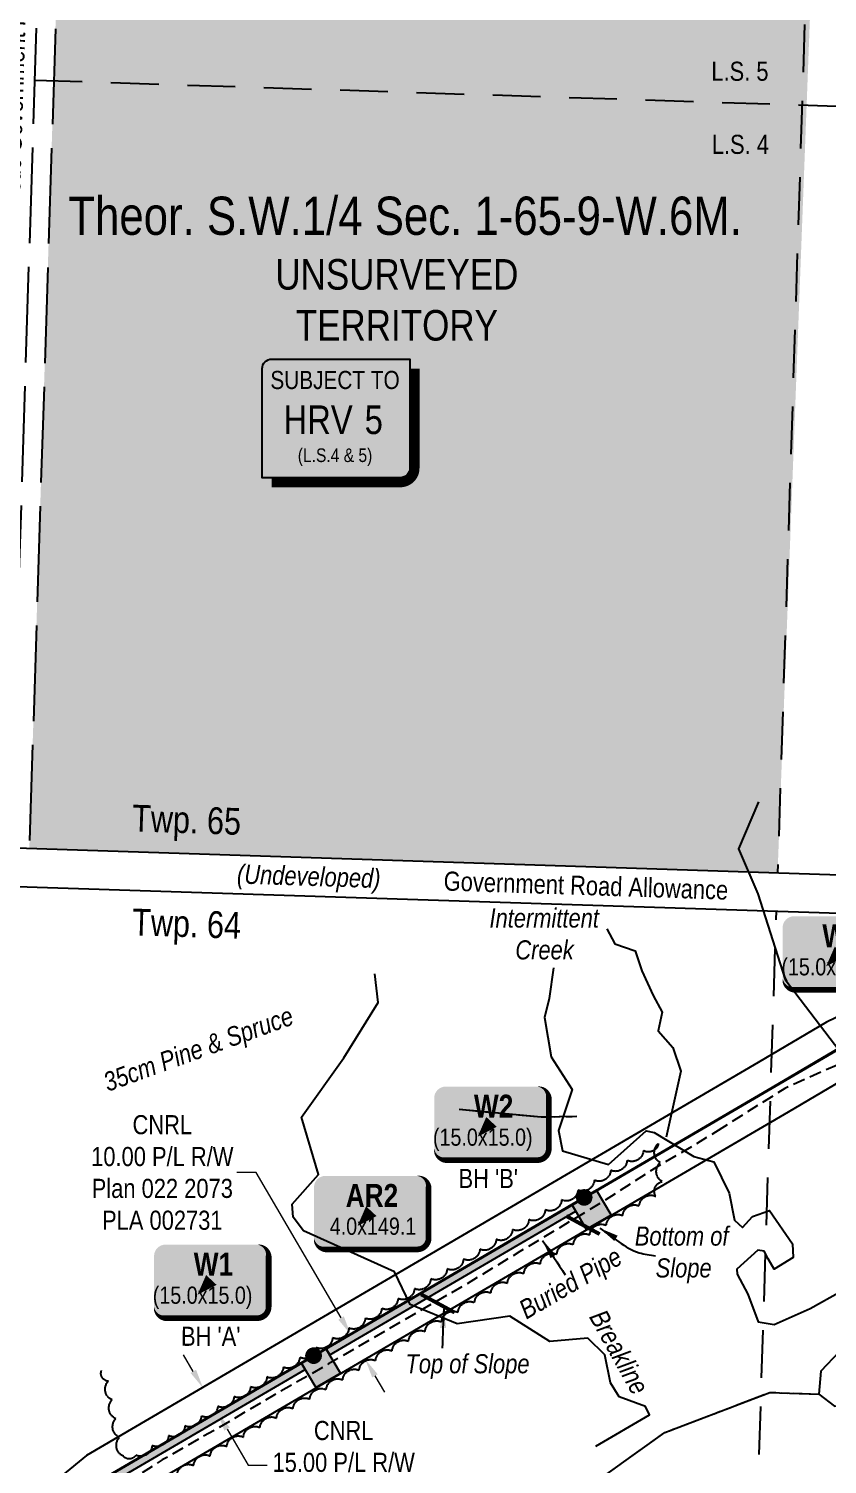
# Model space of a CAD drawing. Extents: x 354711 to 358951, y 6050403 to 6054140.
# Drawn here: x 355671 to 356089, y 6051031 to 6051782 of the extents above; entities that cross this region are included whole.
import ezdxf
from ezdxf.enums import TextEntityAlignment as Align

# ---------------------------------------------------------------- set-up
doc = ezdxf.new("R2010")
doc.units = 0
doc.header["$LTSCALE"] = 5
doc.header["$PDSIZE"] = 0.5
for name, pattern in [('0', [1, 1, 0]), ('foc-LSD', [8, 5, -3]), ('foc-TOPO-ephemeral', [6.25, 3.125, -0.625, 0.625, -0.625, 0.625, -0.625]), ('foc-UNSURVEYED', [12.5, 10, -2.5]), ('UG_PIPE', [1.875, 1.25, -0.625])]:
    doc.linetypes.add(name, pattern=pattern)
doc.layers.get('Defpoints').update_dxf_attribs({"color": 9})
for name, color, linetype, lineweight in [('AS-GENERAL', 48, 'Continuous', 18), ('C-RW-T', 13, 'Continuous', 9), ('T-TEXT', 48, 'Continuous', 18)]:
    doc.layers.add(name, color=color, linetype=linetype, lineweight=lineweight)
doc.layers.add('AS-IR BOUNDARY-H', color=7, linetype='Continuous', lineweight=25, true_color=0x9c9c9c)
for name, color, linetype in [('AS-PIPE-UG', 44, 'UG_PIPE'), ('AS-PIPE-UG-T', 44, 'Continuous'), ('C-RW', 13, 'Continuous'), ('C-SYMBOL', 7, 'Continuous'), ('CG-NOTES', 7, 'Continuous'), ('CTW', 7, 'Continuous'), ('D-TXT', 6, 'Continuous'), ('L-ROAD-T', 7, 'Continuous'), ('L-SEC', 7, 'Continuous'), ('L-SECTION-LSD', 7, 'foc-LSD'), ('L-UNS-T', 3, 'Continuous'), ('L-USEC', 7, 'foc-UNSURVEYED'), ('P-TEMP-BLOCKS', 250, 'Continuous'), ('P-TEMP-BLUE', 146, 'Continuous'), ('T-BUSH', 110, '0'), ('T-BUSH-T', 110, 'Continuous'), ('T-CREEK', 160, 'Continuous'), ('T-DRAW', 143, 'foc-TOPO-ephemeral'), ('T-SLOPE', 48, 'Continuous'), ('T-WATER-T', 170, 'Continuous')]:
    doc.layers.add(name, color=color, linetype=linetype)
doc.layers.add('P-TEMP-BLUE-H', color=7, linetype='Continuous', true_color=0x99e6ff)
doc.styles.add('100L', font='ARIALN.TTF', dxfattribs={"height": 11})
doc.styles.add('175L', font='ARIALN.TTF', dxfattribs={"height": 20})
doc.styles.add('80', font='ARIALN.TTF', dxfattribs={"height": 10})
doc.styles.add('80CG', font='ARIALN.TTF', dxfattribs={"height": 10})
doc.styles.add('80L', font='ARIALN.TTF', dxfattribs={"height": 10})
doc.styles.add('80LS', font='ARIALNI.TTF', dxfattribs={"height": 10})
doc.styles.add('BOLD', font='ARIALNB.TTF')
doc.styles.add('foc-LtypeFont', font='ARIALN.TTF', dxfattribs={"height": 7.349999999999999})
doc.styles.add('HRV', font='ARIALN.TTF', dxfattribs={"height": 3})
doc.linetypes.add('foc-TOPO-flowdirection-NOLINE', pattern='A,0,[">",foc-LtypeFont,S=0.3,R=0,X=0,Y=-0.945],-20,[">",foc-LtypeFont,S=0.3,R=0,X=0,Y=-0.945],0', length=20)
doc.dimstyles.new('Compass 5 000', dxfattribs={"dimscale": 5, "dimtxt": 9, "dimasz": 2, "dimexe": 0.2, "dimexo": 0.0625, "dimgap": 0.5, "dimtad": 0, "dimtih": 1, "dimtoh": 1, "dimzin": 0, "dimdsep": 46, "dimtxsty": '80CG', "dimcen": 0.1, "dimse1": 1, "dimse2": 1, "dimclrd": 256, "dimclrt": 256, "dimaunit": 1, "dimadec": 4, "dimazin": 0, "dimtfac": 0.06, "dimtofl": 0, "dimtmove": 0, "dimatfit": 1, "dimfxl": 0.2, "dimtolj": 1, "dimtzin": 0, "dimlwd": -1, "dimarcsym": 0})

# ---------------------------------------------------------------- blocks, each defined once
blk = doc.blocks.new('HRV')
blk.add_lwpolyline([(-35.14270137192347, 31.59985570973913), (37.21496793680001, 31.59985570973913), (37.21496793680001, -25.53846631238594, -0.414213562373095), (32.21496793680001, -30.53846631238594), (-40.14270137192347, -30.53846631238594), (-40.14270137192347, 26.59985570973913, -0.414213562373095)], format="xyb", close=True)
at = {"const_width": 5, "flags": 128}
blk.add_lwpolyline([(-35.14270137192347, -33.03846631238594), (32.21496793680001, -33.03846631238594, 0.4142135623730951), (39.71496793680001, -25.53846631238594), (39.71496793680001, 26.59985570973913)], format="xyb", dxfattribs=at)
at = {"style": '80L'}
blk.add_text('SUBJECT TO', height=9.5, dxfattribs=at).set_placement((-2.010251797374167, 13.05875001333334), align=Align.BOTTOM_CENTER)
blk.add_attdef('(N.W.1/4 00)', text='', height=7.125, dxfattribs=at).set_placement((-2.010251797374167, -24.44815512015521), align=Align.BOTTOM_CENTER)
at = {"layer": 'CTW', "color": 3, "style": 'HRV'}
blk.add_text('HRV', height=15, dxfattribs=at).set_placement((-10.87696241986032, -0.1770973496404622), align=Align.MIDDLE_CENTER)
blk.add_attdef('0', text='', height=15, dxfattribs=at).set_placement((18.27821898267075, -0.1770973496404622), align=Align.MIDDLE_CENTER)
blk = doc.blocks.new('*D39')
at = {"layer": 'C-RW-T', "transparency": 16777216}
for p, q in [((355789.6776652164, 6051183.493540088), (355779.6776652164, 6051183.493540088)), ((355834.1683981814, 6051107.386012898), (355789.6776652164, 6051183.493540088)), ((355851.8712885538, 6051077.102780401), (355856.9180094032, 6051068.469669219))]:
    blk.add_line(p, q, dxfattribs=at)
for points in [[(355835.6072500451, 6051108.227133039), (355832.7295463183, 6051106.544892756), (355839.2151190303, 6051098.752901717)], [(355853.3101404174, 6051077.943900542), (355850.4324366907, 6051076.261660259), (355846.8245677049, 6051085.735891582)]]:
    blk.add_solid(points, dxfattribs=at)
at = {"layer": 'Defpoints', "color": 0, "transparency": 16777216}
for p in [(356012.3491909243, 6051199.963150483), (356019.9586395989, 6051186.946140348), (355846.8245677049, 6051085.735891582)]:
    blk.add_point(p, dxfattribs=at)
at = {"layer": 'C-RW-T', "transparency": 16777216, "insert": (355740.5917170579, 6051183.493540089), "char_height": 10, "attachment_point": 5, "style": '80CG', "bg_fill": 3, "box_fill_scale": 1.1, "bg_fill_color": 256, "bg_fill_true_color": 13158600, "bg_fill_transparency": 0}
blk.add_mtext('\\A1;CNRL\\P10.00 P/L R/W\\PPlan 022 2073\\PPLA 002731', dxfattribs=at)
blk = doc.blocks.new('*D49')
at = {"layer": 'C-RW-T', "transparency": 16777216}
for p, q in [((355756.8161497656, 6051079.458175384), (355751.7673415523, 6051088.090066002)), ((355774.4845323474, 6051049.250740403), (355785.5236969255, 6051030.377204883)), ((355785.5236969255, 6051030.377204883), (355795.5236969255, 6051030.377204882))]:
    blk.add_line(p, q, dxfattribs=at)
for points in [[(355758.2547982018, 6051080.29964342), (355755.3775013294, 6051078.616707349), (355761.8649579785, 6051070.826284767)], [(355775.9231807836, 6051050.092208439), (355773.0458839112, 6051048.409272368), (355769.4357241341, 6051057.88263102)]]:
    blk.add_solid(points, dxfattribs=at)
at = {"layer": 'Defpoints', "color": 0, "transparency": 16777216}
for p in [(355743.5621648631, 6051060.120948439), (355769.4357241341, 6051057.88263102), (355751.1329310187, 6051047.177294692)]:
    blk.add_point(p, dxfattribs=at)
at = {"layer": 'C-RW-T', "transparency": 16777216, "insert": (355835.5168756442, 6051030.377204882), "char_height": 10, "attachment_point": 5, "style": '80CG'}
blk.add_mtext('\\A1;CNRL\\P15.00 P/L R/W\\PPLA ________', dxfattribs=at)
blk = doc.blocks.new('*X58')
at = {"color": 0}
for p, q in [((102.1191798644287, -2061.562499979055), (108.8097175292317, -2061.562499977683)), ((102.1784354255079, -2061.718749979043), (108.7504619709123, -2061.718749977695)), ((102.2878621285118, -2061.40624997902), (108.6410352650845, -2061.406249977717)), ((102.3346854254759, -2061.874999979011), (108.5942119708803, -2061.874999977727)), ((102.4741723273316, -2061.249999978982), (108.4547250662005, -2061.249999977756)), ((102.4909354254438, -2062.031249978979), (108.4379619708482, -2062.031249977759)), ((102.6471854254118, -2062.187499978947), (108.2817119708161, -2062.187499977791)), ((102.6816488152516, -2061.09374997894), (108.2472485782165, -2061.093749977798)), ((102.8034354253797, -2062.343749978915), (108.1254619707841, -2062.343749977823)), ((102.9154548814566, -2060.937499978892), (108.0134425119474, -2060.937499977846)), ((102.9596854253477, -2062.499999978882), (107.969211970752, -2062.499999977855)), ((103.1159354253157, -2062.656249978851), (107.81296197072, -2062.656249977887)), ((103.1836734699236, -2060.781249978837), (107.7452239234163, -2060.781249977901)), ((103.2721854252836, -2062.812499978818), (107.6567119706879, -2062.812499977919)), ((103.4284354252516, -2062.968749978786), (107.5004619706559, -2062.968749977952)), ((103.4379619698225, -2067.031249978785), (107.4909354244185, -2067.031249977953)), ((103.5003525496226, -2060.624999978772), (107.4285448436532, -2060.624999977966)), ((103.5846854252195, -2063.124999978754), (107.3442119706238, -2063.124999977983)), ((103.5942119698546, -2066.874999978752), (107.3346854244505, -2066.874999977985)), ((103.7409354251875, -2063.281249978722), (107.1879619705918, -2063.281249978015)), ((103.7504619698866, -2066.718749978721), (107.1784354244826, -2066.718749978017)), ((103.8945494675147, -2060.468749978691), (107.034347925697, -2060.468749978047)), ((103.8971854251554, -2063.43749997869), (107.0317119705597, -2063.437499978048)), ((103.9067119699187, -2066.562499978688), (107.0221854245146, -2066.562499978049)), ((104.0534354251234, -2063.593749978658), (106.8754619705277, -2063.593749978079)), ((104.0629619699507, -2066.406249978656), (106.8659354245467, -2066.406249978081)), ((104.2096854250913, -2063.749999978626), (106.7192119704956, -2063.749999978112)), ((104.2192119699828, -2066.249999978624), (106.7096854245787, -2066.249999978113)), ((104.3659354250593, -2063.906249978594), (106.5629619704635, -2063.906249978143)), ((104.3754619700148, -2066.093749978592), (106.5534354246107, -2066.093749978145)), ((104.4531795042804, -2060.312499978576), (106.4757178888672, -2060.312499978162)), ((104.5221854250272, -2064.062499978562), (106.4067119704315, -2064.062499978176)), ((104.5317119700469, -2065.93749997856), (106.3971854246428, -2065.937499978178)), ((104.6784354249952, -2064.21874997853), (106.2504619703994, -2064.218749978208)), ((104.6879619700789, -2065.781249978528), (106.2409354246748, -2065.781249978209)), ((104.8346854249632, -2064.374999978498), (106.0942119703674, -2064.37499997824)), ((104.844211970111, -2065.624999978496), (106.0846854247069, -2065.624999978242)), ((104.9909354249311, -2064.531249978466), (105.9379619703353, -2064.531249978272)), ((105.000461970143, -2065.468749978464), (105.9284354247389, -2065.468749978274)), ((105.1471854248991, -2064.687499978434), (105.7817119703033, -2064.687499978304)), ((105.1567119701751, -2065.312499978432), (105.7721854247709, -2065.312499978306)), ((105.303435424867, -2064.843749978402), (105.6254619702712, -2064.843749978336)), ((105.3129619702071, -2065.1562499784), (105.615935424803, -2065.156249978338)), ((102.1094049487953, -2068.437499979057), (108.8194924476853, -2068.437499977681)), ((102.1879619695661, -2068.281249979041), (108.7409354241622, -2068.281249977697)), ((102.2771027379302, -2068.593749979023), (108.6517946586145, -2068.593749977715)), ((102.3442119695982, -2068.124999979009), (108.5846854241942, -2068.124999977729)), ((102.4622491952518, -2068.749999978985), (108.4666482013569, -2068.749999977753)), ((102.5004619696302, -2067.968749978977), (108.4284354242263, -2067.968749977761)), ((102.6567119696623, -2067.812499978945), (108.2721854242583, -2067.812499977793)), ((102.6683082661785, -2068.906249978942), (108.2605891304943, -2068.906249977796)), ((102.8129619696943, -2067.656249978913), (108.1159354242903, -2067.656249977825)), ((102.9003167494299, -2069.062499978895), (108.028580647307, -2069.062499977843)), ((102.9692119697264, -2067.499999978881), (107.9596854243224, -2067.499999977857)), ((103.1254619697584, -2067.343749978849), (107.8034354243544, -2067.343749977889)), ((103.1661197702906, -2069.21874997884), (107.7627776265104, -2069.218749977897)), ((103.2817119697905, -2067.187499978817), (107.6471854243865, -2067.187499977921)), ((103.479245699491, -2069.374999978776), (107.4496516973741, -2069.374999977962)), ((103.867289374156, -2069.531249978696), (107.0616080227732, -2069.531249978041)), ((104.4099456200539, -2069.687499978585), (106.5189517769394, -2069.687499978153))]:
    blk.add_line(p, q, dxfattribs=at)
blk = doc.blocks.new('Pile')
h = blk.add_hatch(color=255)
h.dxf.hatch_style = 1
edge = h.paths.add_edge_path()
edge.add_arc((0, 0), 0.8680000000000002, 0, 360)
at = {"color": 224}
for p, q in [((0.5430580079482752, -0.543058007951231), (-0.5430580079519132, 0.543058007951231)), ((-0.5430580079519132, -0.543058007951231), (0.5430580079482752, 0.543058007951231))]:
    blk.add_line(p, q, dxfattribs=at)
blk.add_circle((0, 0), 0.7680000000000002, dxfattribs=at)
at = {"color": 224, "xscale": 0.16, "yscale": 0.16, "zscale": 0.16}
blk.add_blockref('*X58', (-16.87431179160922, 330.4007621201715), dxfattribs=at)
blk = doc.blocks.new('*U54')
at = {"true_color": 0x99e6ff}
h = blk.add_hatch(color=141, dxfattribs=at)
edge = h.paths.add_edge_path()
edge.add_line((-23.99999999999998, -20), (23.99999999999998, -20))
edge.add_arc((23.99999999999998, -14), 6, 270, 360)
edge.add_line((29.99999999999998, -14), (29.99999999999998, 12.5))
edge.add_arc((23.99999999999998, 12.5), 6, 0, 90)
edge.add_line((23.99999999999998, 18.5), (-23.99999999999998, 18.5))
edge.add_arc((-23.99999999999998, 12.5), 6, 90, 180)
edge.add_line((-29.99999999999998, 12.5), (-29.99999999999998, -14))
edge.add_arc((-23.99999999999998, -14), 6, 180, 270)
at = {"color": 250, "flags": 128}
blk.add_lwpolyline([(-23.99999999999998, -20, 3, 3, 0), (23.99999999999998, -20, 3, 3, 0.414213562373095), (29.99999999999998, -14, 3, 3, 0), (29.99999999999998, 12.5, 3, 0, 0.414213562373095), (23.99999999999998, 18.5, 0, 0, 0), (-23.99999999999998, 18.5, 0, 0, 0.414213562373095), (-29.99999999999998, 12.5, 0, 0, 0), (-29.99999999999998, -14, 0, 3, 0.414213562373095)], format="xyseb", close=True, dxfattribs=at)
at = {"flags": 128}
blk.add_lwpolyline([(-7.240658989402277, -7.740071415784115, 0, 7.5, 0), (-3.398394867633905e-15, 0, 0, 0, 0)], format="xyseb", dxfattribs=at)
at = {"color": 250}
for tag, p, height, style in [('TEMP_AREA_W1_001', (-9.212824010914055, 2.244292974654144), 12, 'BOLD'), ('ENTER_TEXT_001', (-30.65893587994544, -12.47010782646594), 9, '80')]:
    blk.add_attdef(tag, p, '', height=height, dxfattribs=dict(at, style=style))

msp = doc.modelspace()

# ---------------------------------------------------------------- hatches: boundary and pattern name
at = {"layer": 'AS-IR BOUNDARY-H'}
h = msp.add_hatch(color=254, dxfattribs=at)
h.dxf.hatch_style = 1
h.paths.add_polyline_path([(356093.0312094343, 6052144.12314184), (355696.5754597215, 6052156.988693539), (355670.9884441334, 6051353.059132371), (356062.6253892474, 6051340.349598262)])
at = {"layer": 'P-TEMP-BLUE-H'}
h = msp.add_hatch(color=256, dxfattribs=at)
h.dxf.hatch_style = 1
h.paths.add_polyline_path([(355967.8678318376, 6051174.310508168), (355954.9245710348, 6051166.739436772), (355962.4956424315, 6051153.796175969), (355975.4389032337, 6051161.367247365)])
h = msp.add_hatch(color=256, dxfattribs=at)
h.dxf.hatch_style = 1
h.paths.add_polyline_path([(355956.943523409, 6051163.287900558), (355954.924571036, 6051166.739436771), (355826.255024555, 6051091.47507038), (355828.273976928, 6051088.023534166)])
h = msp.add_hatch(color=256, dxfattribs=at)
h.dxf.hatch_style = 1
h.paths.add_polyline_path([(355826.255024555, 6051091.47507038), (355813.3117637536, 6051083.903998981), (355820.8828351489, 6051070.96073818), (355833.8260959513, 6051078.531809577)])
h = msp.add_hatch(color=256, dxfattribs=at)
h.dxf.hatch_style = 1
h.paths.add_polyline_path([(355711.7235174563, 6051019.84814438), (355815.3307161279, 6051080.452462764), (355813.311763755, 6051083.903998978), (355709.4331601667, 6051023.140924155), (355532.2047392254, 6050877.991291654), (355160.4616429458, 6050573.725894744), (355163.5806671529, 6050571.111489649), (355534.7373991583, 6050874.896957387)])

# ---------------------------------------------------------------- linework, layer by layer
at = {"layer": 'AS-GENERAL', "const_width": 1.999999999999996, "flags": 128}
for points in [[(355951.9724535439, 6051160.775697939), (355969.5122477004, 6051151.279207721)], [(355876.0077331944, 6051119.772284684), (355893.5475273509, 6051110.275794483)]]:
    msp.add_lwpolyline(points, dxfattribs=at)
at = {"layer": 'AS-PIPE-UG', "flags": 128}
for points in [[(356494.066, 6051415.487000056), (356488.1589999965, 6051415.238), (356478.249, 6051415.828), (356454.242, 6051414.654000056), (356446.504, 6051411.235000056), (356432.7899999971, 6051403.443000012), (356411.037, 6051391.758), (356392.614, 6051382.255), (356366.232, 6051369.76), (356333.723, 6051354.962), (356301.404, 6051339.261000056), (356262.3249999965, 6051319.969000055), (356231.103, 6051304.904000056), (356202.697, 6051291.332000056), (356171.9629999965, 6051275.848000056), (356154.8489999965, 6051267.098), (356066.34, 6051227.539000056), (356033.465, 6051206.747)], [(356033.465, 6051206.747), (356018.5309999965, 6051197.484000056), (356001.7599999965, 6051187.856), (355971.3909999965, 6051168.372000013), (355927.795, 6051142.169000056), (355898.321, 6051124.257000056), (355859.5149999965, 6051101.937), (355827.5499999965, 6051083.318000056), (355799.333, 6051067.113000056), (355767.673, 6051048.551000056), (355740.579, 6051033.083000056), (355704.3669999965, 6051009.669), (355680.7029999965, 6050989.764), (355658.7539999965, 6050972.003000055), (355633.503, 6050951.075000056), (355610.644, 6050932.737), (355582.228, 6050910.055000056), (355564.0279999965, 6050895.072000056), (355541.201, 6050875.887000056)]]:
    msp.add_lwpolyline(points, dxfattribs=at)
at = {"layer": 'C-RW', "flags": 128}
msp.add_lwpolyline([(355077.5491927686, 6050483.207901238), (355051.9263859841, 6050535.302581823), (355115.5753279423, 6050568.991157578), (355160.4548047628, 6050573.720297833), (355532.2029532907, 6050877.989829957), (355709.4331601651, 6051023.140924181), (356059.9637819086, 6051228.181400849), (356095.2769022844, 6051248.948647819), (356232.3038721819, 6051314.918558847), (356199.9144221773, 6051315.967334026), (356088.2118062859, 6051262.18951468), (356052.3775639411, 6051241.115801794), (355700.8443203309, 6051035.488848334), (355522.7054785417, 6050889.593583475), (355154.4258718283, 6050588.162993763), (355124.4626097951, 6050585.00563818), (355034.2534798959, 6050537.259092629), (355060.7045522646, 6050483.4804345)], dxfattribs=at)
at = {"layer": 'C-RW'}
msp.add_lwpolyline([(355128.8315407716, 6050528.348522591), (355116.8403260309, 6050518.539960749), (355114.2228213856, 6050521.73939122), (355107.3472048166, 6050530.146040005), (355126.471478035, 6050545.779609696), (355160.544856485, 6050573.656116193), (355628.186400479, 6050956.189393788), (355659.1735204029, 6050981.536783077), (355710.02600717, 6051023.133781699), (356095.9744091907, 6051248.87568963), (356232.3038721819, 6051314.918558847), (356265.1622926426, 6051313.854598312), (356103.0229974766, 6051235.626595236), (356068.2462767432, 6051215.17399698), (355718.6096386552, 6051010.784354092), (355658.5408731867, 6050961.649383619), (355627.5540623867, 6050936.301181875), (355542.205365148, 6050866.486968162), (355172.239257157, 6050563.853868095), (355149.246366974, 6050545.040211888), (355128.8315407716, 6050528.348522591)], close=True, dxfattribs=at)
at = {"layer": 'L-SEC'}
for p, q in [((355640.6028254247, 6051354.198519883), (357267.6828735247, 6051301.244434414)), ((355639.952, 6051334.099000002), (356463.8210000019, 6051307.422))]:
    msp.add_line(p, q, dxfattribs=at)
at = {"layer": 'L-SECTION-LSD'}
for p, q in [((356088.141943771, 6052144.281805478), (356062.6253892467, 6051340.349598262)), ((355673.7319891033, 6051755.362478415), (356477.0357389736, 6051729.281337783)), ((356036.5062276016, 6050516.267989174), (356061.9941419546, 6051320.433213063))]:
    msp.add_line(p, q, dxfattribs=at)
at = {"layer": 'L-USEC', "flags": 128}
for points in [[(355686.5256133174, 6052157.327186788), (355660.938364887, 6051353.397770027)], [(355696.5754597222, 6052156.988693561), (355670.9884441327, 6051353.059132348)]]:
    msp.add_lwpolyline(points, dxfattribs=at)
at = {"layer": 'P-TEMP-BLUE', "flags": 128}
for points in [[(355967.8678318376, 6051174.310508168), (355954.9245710348, 6051166.739436772), (355962.4956424315, 6051153.796175969), (355975.4389032337, 6051161.367247365)], [(355956.943523409, 6051163.287900558), (355954.924571036, 6051166.739436771), (355826.255024555, 6051091.47507038), (355828.273976928, 6051088.023534166)], [(355826.255024555, 6051091.47507038), (355813.3117637536, 6051083.903998981), (355820.8828351489, 6051070.96073818), (355833.8260959513, 6051078.531809577)], [(355711.7235174563, 6051019.84814438), (355815.3307161279, 6051080.452462764), (355813.311763755, 6051083.903998978), (355709.4331601667, 6051023.140924155), (355532.2047392254, 6050877.991291654), (355160.4616429458, 6050573.725894744), (355163.5806671529, 6050571.111489649), (355534.7373991583, 6050874.896957387)]]:
    msp.add_lwpolyline(points, close=True, dxfattribs=at)
at = {"layer": 'T-BUSH', "flags": 128}
msp.add_lwpolyline([(355130.5568077423, 6050482.350279008, -0.3761369507852455), (355133.5564080011, 6050489.812707002, -0.52056705), (355134.9691871104, 6050499.709144071, -0.52056705), (355141.3617373609, 6050507.337480657, -0.52056705), (355147.9005076304, 6050514.899219465, -0.52056705), (355155.3580431683, 6050520.947431354, -0.52056705), (355165.0839090809, 6050523.258912046, -0.52056705), (355174.285420311, 6050526.772495669, -0.52056705), (355182.596036894, 6050532.328488997, -0.52056705), (355190.9066534737, 6050537.88448243, -0.52056705), (355193.7185455578, 6050544.24403224, -0.52056705), (355187.3453592547, 6050551.945844158, -0.52056705), (355180.9721729583, 6050559.647656128, -0.52056705), (355180.3498195334, 6050567.715904096, -0.52056705), (355188.1247053459, 6050573.999737347, -0.52056705), (355195.8995911618, 6050580.283570703, -0.52056705), (355203.6744769809, 6050586.567403998, -0.52056705), (355211.4493627967, 6050592.85123731, -0.52056705), (355219.2242486092, 6050599.135070614, -0.52056705), (355226.9991344251, 6050605.418903916, -0.52056705), (355234.7740202442, 6050611.70273722, -0.52056705), (355242.54890606, 6050617.986570523, -0.52056705), (355250.3237918725, 6050624.270403827, -0.52056705), (355258.0986776884, 6050630.554237077, -0.52056705), (355265.8735635043, 6050636.838070434, -0.52056705), (355273.6484493234, 6050643.121903684, -0.52056705), (355281.4233351359, 6050649.40573704, -0.52056705), (355289.1982209517, 6050655.68957029, -0.52056705), (355296.9731067676, 6050661.973403647, -0.52056705), (355304.7479925867, 6050668.257236897, -0.52056705), (355312.5228784003, 6050674.541070253, -0.52056705), (355320.297764215, 6050680.824903504, -0.52056705), (355328.0726500309, 6050687.10873686, -0.52056705), (355335.84753585, 6050693.39257011, -0.52056705), (355343.6224216659, 6050699.676403466, -0.52056705), (355351.3973074784, 6050705.960236717, -0.52056705), (355359.1721932942, 6050712.244070073, -0.52056705), (355366.9470791133, 6050718.527903323, -0.52056705), (355374.7219649292, 6050724.811736679, -0.52056705), (355382.4968507417, 6050731.09556993, -0.52056705), (355390.2717365576, 6050737.379403286, -0.52056705), (355398.0466223767, 6050743.663236536, -0.52056705), (355405.8215081925, 6050749.947069893, -0.52056705), (355413.5963940051, 6050756.230903143, -0.52056705), (355421.3712798209, 6050762.514736499, -0.52056705), (355429.1158562697, 6050768.835640916, -0.52056705), (355436.8192857682, 6050775.206871963, -0.52056705), (355444.5227152666, 6050781.578102929, -0.52056705), (355452.2261447651, 6050787.949333954, -0.52056705), (355459.9295742635, 6050794.32056495, -0.52056705), (355467.6330037619, 6050800.691795892, -0.52056705), (355475.3364332604, 6050807.06302694, -0.52056705), (355483.0398627588, 6050813.434257883, -0.52056705), (355490.7432922573, 6050819.805488931, -0.52056705), (355498.4467217524, 6050826.176719926, -0.52056705), (355506.1501512508, 6050832.547950868, -0.52056705), (355513.8535807493, 6050838.919181917, -0.52056705), (355521.5570102477, 6050845.290412859, -0.52056705), (355529.2604397462, 6050851.661643907, -0.52056705), (355536.9638692446, 6050858.03287485, -0.52056705), (355544.667298743, 6050864.404105898, -0.52056705), (355552.3707282415, 6050870.775336893, -0.52056705), (355560.0741577399, 6050877.146567836, -0.52056705), (355567.7775872384, 6050883.517798884, -0.52056705), (355575.4810167368, 6050889.889029826, -0.52056705), (355583.1844462352, 6050896.260260874, -0.52056705), (355590.8878757337, 6050902.631491817, -0.52056705), (355598.5913052321, 6050909.002722865, -0.52056705), (355606.2947347339, 6050915.37395386, -0.52056705), (355613.9981642323, 6050921.745184803, -0.52056705), (355621.7015937307, 6050928.116415851, -0.52056705), (355629.4050232292, 6050934.487646794, -0.52056705), (355637.1084527276, 6050940.858877841, -0.52056705), (355644.8118822261, 6050947.230108784, -0.52056705), (355652.5153117245, 6050953.601339832, -0.52056705), (355660.2187412229, 6050959.972570827, -0.52056705), (355667.9221707214, 6050966.34380177, -0.52056705), (355675.6256002198, 6050972.715032818, -0.52056705), (355683.3290297183, 6050979.086263761, -0.52056705), (355691.0324592158, 6050985.457494808, -0.52056705), (355698.7358887118, 6050991.828725804, -0.52056705), (355706.4393182103, 6050998.199956747, -0.52056705), (355714.1427477087, 6051004.571187794, -0.52056705), (355722.243475928, 6051010.367898867, -0.52056705), (355730.9237645419, 6051015.326527652, -0.52056705), (355739.604053159, 6051020.285156543, -0.52056705), (355748.2843417794, 6051025.243785382, -0.52056705), (355756.9646303966, 6051030.202414168, -0.52056705), (355765.6449190116, 6051035.161043058, -0.52056705), (355774.3252076276, 6051040.119671844, -0.52056705), (355783.0054962448, 6051045.078300735, -0.52056705), (355791.6857848652, 6051050.036929574, -0.52056705), (355800.3660734824, 6051054.995558359, -0.52056705), (355809.0463620962, 6051059.95418725, -0.52056705), (355817.7266507134, 6051064.912816036, -0.52056705), (355826.3764937069, 6051069.924034407, -0.52056705), (355834.9989831075, 6051074.982501267, -0.52056705), (355843.6214725081, 6051080.040968074, -0.52056705), (355852.2439619086, 6051085.099434935, -0.52056705), (355860.8664513124, 6051090.157901846, -0.52056705), (355869.4889407131, 6051095.216368706, -0.52056705), (355878.1114301136, 6051100.274835513, -0.52056705), (355886.7339195142, 6051105.333302425, -0.52056705), (355895.3564089147, 6051110.391769285, -0.52056705), (355903.9788983127, 6051115.450236091, -0.52056705), (355912.6013877126, 6051120.508702951, -0.52056705), (355921.2238771131, 6051125.567169864, -0.52056705), (355929.8463665137, 6051130.625636724, -0.52056705), (355938.4688559143, 6051135.684103531, -0.52056705), (355947.0913453149, 6051140.742570442, -0.52056705), (355955.7138347154, 6051145.801037302, -0.52056705), (355964.3363241192, 6051150.859504109, -0.52056705), (355972.9588135199, 6051155.917970969, -0.52056705), (355981.5813029204, 6051160.976437881, -0.52056705), (355990.203792321, 6051166.034904741, -0.52056705), (355998.8262817215, 6051171.093371548, -0.52056705), (356002.2994409403, 6051178.751027372, -0.52056705), (356001.2482987973, 6051188.69238088, -0.52056705), (356000.197156652, 6051198.633734494, -0.52056705), (355992.3966411153, 6051194.998363626, -0.52056705), (355983.8365339387, 6051189.835033788, -0.52056705), (355975.2764267587, 6051184.671703845, -0.52056705), (355966.7163195821, 6051179.508374007, -0.52056705), (355958.1562124054, 6051174.345044064, -0.52056705), (355949.5961052321, 6051169.181714227, -0.52056705), (355941.0359980555, 6051164.018384284, -0.52056705), (355932.4758908788, 6051158.855054446, -0.52056705), (355923.9157836989, 6051153.691724503, -0.52056705), (355915.3556765222, 6051148.528394666, -0.52056705), (355906.7955693462, 6051143.365064722, -0.52056705), (355898.2354621723, 6051138.201734885, -0.52056705), (355889.6753549956, 6051133.038404942, -0.52056705), (355881.1152478157, 6051127.875075104, -0.52056705), (355872.5551406391, 6051122.711745161, -0.52056705), (355863.9950334625, 6051117.548415323, -0.52056705), (355855.4349262891, 6051112.38508538, -0.52056705), (355846.8565120019, 6051107.252261039, -0.52056705), (355838.2732807416, 6051102.127463377, -0.52056705), (355829.6900494845, 6051097.002665609, -0.52056705), (355821.1068182308, 6051091.877867946, -0.52056705), (355812.5235869705, 6051086.753070178, -0.52056705), (355803.9403557167, 6051081.628272517, -0.52056705), (355795.3571244563, 6051076.503474749, -0.52056705), (355786.7738932023, 6051071.378677086, -0.52056705), (355778.1906619455, 6051066.253879318, -0.52056705), (355769.6074306851, 6051061.129081656, -0.52056705), (355761.0241994314, 6051056.004283888, -0.52056705), (355752.4409681711, 6051050.879486226, -0.52056705), (355743.8577369173, 6051045.754688458, -0.52056705), (355735.2745056569, 6051040.629890796, -0.52056705), (355726.6912743998, 6051035.505093028, -0.52056705), (355720.192104099, 6051035.078570939, -0.52056705), (355718.2302690376, 6051044.880948843, -0.52056705), (355716.2684339762, 6051054.683326853, -0.52056705), (355714.3065989148, 6051064.485704759, -0.52056705), (355712.3447638534, 6051074.288082769, -0.52056705), (355708.8140088932, 6051079.970922403)], format="xyb", dxfattribs=at)
at = {"layer": 'T-CREEK', "flags": 128}
for points in [[(355973.2757969018, 6051311.142473836), (355977.3573230566, 6051303.218099154), (355988.1051459836, 6051299.536504288), (355991.6548460465, 6051289.177595503), (355997.5534902415, 6051276.130486304), (356002.1647896082, 6051267.529323776), (356000.100321257, 6051257.735083473), (356007.7166425585, 6051249.027842467), (356011.9118146766, 6051236.53694692), (356004.3504951784, 6051202.027289018)], [(355945.3019999965, 6051290.676), (355943.072, 6051274.638), (355940.7069999965, 6051264.610000056), (355944.1279999965, 6051244.142000056), (355955.0779999965, 6051226.989000056), (355947.9469999965, 6051205.559000056), (355950.117, 6051194.907), (355974.0811854651, 6051187.755630478), (355993.882, 6051205.437), (355997.953, 6051204.439), (356018.847, 6051191.976000056), (356029.2849999965, 6051189.147000056), (356037.3669999965, 6051172.809), (356040.059, 6051158.582000056), (356044.221, 6051154.758000056), (356049.4849999965, 6051160.489000056), (356058.3849999965, 6051163.576000056), (356070.494, 6051146.184), (356070.733, 6051139.077), (356060.7479999965, 6051132.956000056), (356057.6169999965, 6051138.387000056), (356055.646, 6051142.296000056), (356052.2639999965, 6051142.858000056), (356041.2609999965, 6051132.984000056), (356041.5449999965, 6051130.352), (356047.0979999965, 6051119.770000055), (356052.5419999965, 6051105.368), (356060.752973035, 6051103.921045327), (356079.6965531355, 6051112.399374655), (356095.9772266606, 6051121.463399692)], [(356094.8980594763, 6051089.677989103), (356085.2652379987, 6051079.480237616), (356084.2821574318, 6051067.544232027), (356092.4026961552, 6051061.160012654)]]:
    msp.add_lwpolyline(points, dxfattribs=at)
at = {"layer": 'T-CREEK', "linetype": 'foc-TOPO-flowdirection-NOLINE', "flags": 128}
for points in [[(355973.2757969018, 6051311.142473836), (355977.3573230566, 6051303.218099154), (355988.1051459836, 6051299.536504288), (355991.6548460465, 6051289.177595503), (355997.5534902415, 6051276.130486304), (356002.1647896082, 6051267.529323776), (356000.100321257, 6051257.735083473), (356007.7166425585, 6051249.027842467), (356011.9118146766, 6051236.53694692), (356004.3504951784, 6051202.027289018)], [(355945.3019999965, 6051290.676), (355943.072, 6051274.638), (355940.7069999965, 6051264.610000056), (355944.1279999965, 6051244.142000056), (355955.0779999965, 6051226.989000056), (355947.9469999965, 6051205.559000056), (355950.117, 6051194.907), (355974.0811854651, 6051187.755630478), (355993.882, 6051205.437), (355997.953, 6051204.439), (356018.847, 6051191.976000056), (356029.2849999965, 6051189.147000056), (356037.3669999965, 6051172.809), (356040.059, 6051158.582000056), (356044.221, 6051154.758000056), (356049.4849999965, 6051160.489000056), (356058.3849999965, 6051163.576000056), (356070.494, 6051146.184), (356070.733, 6051139.077), (356060.7479999965, 6051132.956000056), (356057.6169999965, 6051138.387000056), (356055.646, 6051142.296000056), (356052.2639999965, 6051142.858000056), (356041.2609999965, 6051132.984000056), (356041.5449999965, 6051130.352), (356047.0979999965, 6051119.770000055), (356052.5419999965, 6051105.368), (356060.752973035, 6051103.921045327), (356079.6965531355, 6051112.399374655), (356095.9772266606, 6051121.463399692), (356105.9490067633, 6051119.762808481), (356106.40095214, 6051103.898349182), (356094.8980594763, 6051089.677989103), (356085.2652379987, 6051079.480237616), (356084.2821574318, 6051067.544232027), (356092.4026961552, 6051061.160012654), (356107.5496430275, 6051063.576181995), (356122.2427119338, 6051058.702309683), (356139.6363510075, 6051051.920703126), (356138.615607295, 6051041.306734087), (356137.0279984507, 6051027.368838279), (356158.3124294869, 6051023.344291699), (356165.7907806604, 6051016.280219468), (356168.4913502363, 6051014.372485165), (356172.1542324233, 6051001.9072733), (356175.6476369216, 6050995.391234742), (356185.6382493955, 6050993.029619715)]]:
    msp.add_lwpolyline(points, dxfattribs=at)
at = {"layer": 'T-DRAW', "flags": 128}
for points in [[(355895.9046570635, 6051216.606623067), (355938.9243274478, 6051212.638286419), (355957.5346406581, 6051212.971256977)], [(355839.6676284828, 6050984.355061965), (355870.1173105846, 6050987.499907437), (355958.7490323019, 6051015.301502164), (356003.6407703863, 6051047.499907803), (356058.6126473995, 6051068.407858349), (356084.2821574318, 6051067.544232027)]]:
    msp.add_lwpolyline(points, dxfattribs=at)
at = {"layer": 'T-DRAW', "linetype": 'foc-TOPO-flowdirection-NOLINE', "flags": 128}
for points in [[(355895.9046570635, 6051216.606623067), (355938.9243274478, 6051212.638286419), (355957.5346406581, 6051212.971256977)], [(355839.6676284828, 6050984.355061965), (355870.1173105846, 6050987.499907437), (355958.7490323019, 6051015.301502164), (356003.6407703863, 6051047.499907803), (356058.6126473995, 6051068.407858349), (356084.2821574318, 6051067.544232027)]]:
    msp.add_lwpolyline(points, dxfattribs=at)
at = {"layer": 'T-SLOPE', "flags": 128}
msp.add_lwpolyline([(355967.5000112941, 6051040.320990654), (355995.6653140272, 6051056.730757507), (355993.5700992673, 6051061.01221011), (355979.7017879703, 6051066.033170435), (355975.1328344841, 6051073.415081925), (355972.2786350357, 6051088.031101936), (355963.3450221636, 6051096.853531842), (355943.3810689572, 6051095.095131847), (355922.5000113113, 6051108.337908466), (355894.9408594625, 6051104.265706727), (355870.2429776745, 6051114.386665069), (355862.0700048429, 6051131.486209773), (355814.5415589008, 6051152.995718764), (355809.0678249645, 6051160.185064953), (355808.6165414061, 6051167.03428752), (355822.3420108844, 6051182.499907295), (355813.5247916281, 6051212.499907268), (355835.6400017322, 6051243.576736828), (355853.6201285296, 6051272.49990741), (355851.877968238, 6051287.499907402)], dxfattribs=at)

# ---------------------------------------------------------------- block references
at = {"layer": 'CG-NOTES', "xscale": 0.999677, "yscale": 0.999677, "zscale": 0.999677}
msp.add_blockref('HRV', (355833.0048062038, 6051577.74207064), dxfattribs=at).add_auto_attribs({'(N.W.1/4 00)': '(L.S.4 & 5)', '0': '5'})
at = {"layer": 'P-TEMP-BLOCKS', "xscale": 0.999677, "yscale": 0.999677, "zscale": 0.999677}
msp.add_blockref('*U54', (356095.2589559292, 6051299.173406756), dxfattribs=at).add_auto_attribs({'TEMP_AREA_W1_001': 'W3', 'ENTER_TEXT_001': '(15.0x15.0)'})

# ---------------------------------------------------------------- texts
at = {"layer": 'AS-PIPE-UG-T', "insert": (355926.1158884565, 6051115.107102457), "char_height": 9.996769999999966, "attachment_point": 1, "rotation": 30.325206154871356, "style": '80L'}
msp.add_mtext_dynamic_manual_height_columns('{\\fArial Narrow|b0|i1|c0|p34;Buried Pipe}', width=59.3916769939824, gutter_width=50, heights=[0], dxfattribs=at)
at = {"layer": 'C-SYMBOL', "color": 3, "style": '175L'}
msp.add_text('Theor. S.W.1/4 Sec. 1-65-9-W.6M.', height=19.99353999999976, dxfattribs=at).set_placement((355867.6666061616, 6051668.354936942), align=Align.BOTTOM_CENTER)
at = {"layer": 'D-TXT', "color": 3, "char_height": 13.99547799999987, "attachment_point": 1, "style": '80L'}
for s, width, insert, rotation in [('Twp. 65', 56.50373521110497, (355725.0491361251, 6051376.090222856), 358.141396330877), ('Twp. 64', 56.37962797099584, (355725.0491361251, 6051321.713206375), 358.1413847144467)]:
    msp.add_mtext_dynamic_manual_height_columns(s, width=width, gutter_width=47.4846575, heights=[0], dxfattribs=dict(at, insert=insert, rotation=rotation))
at = {"layer": 'L-ROAD-T', "style": '80L'}
msp.add_text('Theoretic Government Road Allowance', height=9.996769999999879, rotation=88.19739518074198, dxfattribs=at).set_placement((355663.3730042639, 6051766.451363722), align=Align.MIDDLE_CENTER)
at = {"layer": 'L-SECTION-LSD', "char_height": 9.996769999999968, "attachment_point": 1, "style": '100L', "bg_fill": 1, "box_fill_scale": 1.5, "bg_fill_color": 254, "bg_fill_transparency": 0}
for s, width, insert in [('\\pi1.7678;L.S. 5', 30.40114225648213, (356026.1895446191, 6051764.98825554)), ('\\pi1.9952;L.S. 4', 30.53989488437281, (356026.1895446191, 6051726.715909966))]:
    msp.add_mtext_dynamic_manual_height_columns(s, width=width, gutter_width=55, heights=[0], dxfattribs=dict(at, insert=insert))
at = {"layer": 'L-UNS-T', "color": 3, "insert": (355863.3501194172, 6051640.217565307), "char_height": 15.99483199999988, "attachment_point": 5, "style": '80L'}
msp.add_mtext_dynamic_manual_height_columns('UNSURVEYED TERRITORY', width=126.3729200635197, gutter_width=47.4846575, heights=[0], dxfattribs=at)
at = {"layer": 'T-TEXT', "style": '80LS'}
msp.add_text('(Undeveloped)', height=9.996769999999879, rotation=358.1413147712763, dxfattribs=at).set_placement((355817.2635920239, 6051338.607995558), align=Align.MIDDLE_CENTER)

# ---------------------------------------------------------------- leaders
at = {"layer": 'AS-PIPE-UG-T', "path_type": 1}
msp.add_leader([(355939.6527907869, 6051147.944870462), (355951.4888662519, 6051130.044044214)], dimstyle='Compass 5 000', override={"dimgap": 0.5, "dimtad": 0}, dxfattribs=at)

# ---------------------------------------------------------------- next in the draw order: texts
at = {"layer": 'L-ROAD-T', "insert": (355962.4911761459, 6051338.741410333), "char_height": 9.996769999999877, "width": 149.2131132443308, "attachment_point": 2, "rotation": 358.1413147712762, "style": '80L', "bg_fill": 3, "box_fill_scale": 1.15, "bg_fill_color": 256, "bg_fill_true_color": 256, "bg_fill_transparency": 0}
msp.add_mtext('Government Road Allowance', dxfattribs=at)

# ---------------------------------------------------------------- next in the draw order: dimensions: what is measured, and where the dimension line sits
at = {"layer": 'C-RW-T'}
dim = msp.add_linear_dim(base=(355846.8245677049, 6051085.735891582), p1=(356012.3491909249, 6051199.963150484), p2=(356019.9586395996, 6051186.946140349), angle=300.30958704893766, text='CNRL\\P10.00 P/L R/W\\PPlan 022 2073\\PPLA 002731', dimstyle='Compass 5 000', override={"dimtfill": 1}, dxfattribs=at)
dim.commit()
dim.dimension.update_dxf_attribs({"geometry": '*D39', "text_midpoint": (355740.5917170579, 6051183.493540089), "dimtype": 161})

# ---------------------------------------------------------------- next in the draw order: linework, layer by layer
at = {"layer": 'T-SLOPE', "flags": 128}
msp.add_lwpolyline([(356052.6147573643, 6051377.499907939), (356042.1048465249, 6051352.963498965), (356052.2234001639, 6051329.465993414), (356066.5281588114, 6051284.488851006), (356095.2208856038, 6051247.025281418), (356106.1273299689, 6051216.837576894), (356122.3587604515, 6051208.728111587), (356137.1846304999, 6051215.657165128), (356145.9534118962, 6051239.393632014)], dxfattribs=at)

# ---------------------------------------------------------------- next in the draw order: block references
at = {"xscale": 4.998385, "yscale": 4.998385, "zscale": 4.998385}
for p in [(355961.3962014362, 6051170.52497247), (355819.7833941543, 6051087.68953468)]:
    msp.add_blockref('Pile', p, dxfattribs=at)
at = {"layer": 'P-TEMP-BLOCKS'}
ref = msp.add_blockref('*U54', (355849.982146, 6051163.283617599), dxfattribs=dict(at, xscale=0.999677, yscale=0.999677, zscale=0.999677))
ref.add_attrib('TEMP_AREA_W1_001', 'AR2', (355836.5867469632, 6051165.527185667), dxfattribs={"layer": '0', "color": 250, "height": 11.996124, "style": 'BOLD'})
ref.add_attrib('ENTER_TEXT_001', '4.0x149.1', (355828.2381483882, 6051150.93414387), dxfattribs={"layer": '0', "color": 250, "height": 8.997093, "style": '80'})

# ---------------------------------------------------------------- next in the draw order: texts
at = {"color": 224, "insert": (355895.6620454057, 6051185.435147047), "char_height": 9.996769999999968, "attachment_point": 1, "rotation": 359.90577626585593, "style": '80L', "bg_fill": 3, "box_fill_scale": 1.15, "bg_fill_color": 256, "bg_fill_transparency": 0}
msp.add_mtext_dynamic_manual_height_columns("BH 'B'", width=38.60123069879607, gutter_width=112.5501118117832, heights=[0], dxfattribs=at)
at = {"layer": 'T-BUSH-T', "insert": (355757.7121923122, 6051252.952485149), "char_height": 9.996769999999911, "width": 108.4464420801201, "attachment_point": 2, "rotation": 20.00000000000004, "style": '80LS'}
msp.add_mtext('35cm Pine & Spruce', dxfattribs=at)
at = {"layer": 'T-TEXT', "char_height": 9.999999999999984, "attachment_point": 1, "style": '80L'}
for s, insert in [('\\pi7.3761;{\\fArial Narrow|b0|i1|c0|p34;Bottom of \\P\\pi18.29;Slope}', (355980.5241593911, 6051155.261650151)), ('\\pi0.76282;{\\fArial Narrow|b0|i1|c0|p34;Top of Slope}', (355867.0799344132, 6051088.443566425))]:
    msp.add_mtext_dynamic_manual_height_columns(s, width=64.7793997271487, gutter_width=50, heights=[0], dxfattribs=dict(at, insert=insert))
at = {"layer": 'T-TEXT', "insert": (355972.5014568308, 6051112.839543725), "char_height": 9.996769999999906, "attachment_point": 1, "rotation": 299.1377800933823, "style": '80L'}
msp.add_mtext_dynamic_manual_height_columns('{\\fArial Narrow|b0|i1|c0|p34;Breakline}', width=14.58818074630108, gutter_width=50, heights=[0], dxfattribs=at)
at = {"layer": 'T-WATER-T', "insert": (355911.5093714959, 6051321.748825561), "char_height": 9.996769999999895, "attachment_point": 1, "style": '80L'}
msp.add_mtext_dynamic_manual_height_columns('\\pi0.32616;{\\fArial Narrow|b0|i1|c0|p34;Intermittent \\P\\pi13.862;Creek}', width=57.83711066725761, gutter_width=50, heights=[0], dxfattribs=at)

# ---------------------------------------------------------------- next in the draw order: dimensions: what is measured, and where the dimension line sits
at = {"layer": 'C-RW-T'}
dim = msp.add_linear_dim(base=(355769.4357241341, 6051057.88263102), p1=(355743.5621648632, 6051060.120948439), p2=(355751.1329310187, 6051047.177294693), angle=300.3234413364731, text='CNRL\\P15.00 P/L R/W\\PPLA ________', dimstyle='Compass 5 000', dxfattribs=at)
dim.commit()
dim.dimension.update_dxf_attribs({"geometry": '*D49', "text_midpoint": (355835.5168756442, 6051030.377204882), "dimtype": 161})

# ---------------------------------------------------------------- next in the draw order: leaders
at = {"layer": 'T-TEXT', "path_type": 1}
for points in [[(355969.5694789455, 6051154.368176419), (355990.1202329927, 6051141.573955059), (355998.7335431295, 6051139.852069147)], [(355887.9141253051, 6051112.130439498), (355887.0907648753, 6051091.646691241)]]:
    msp.add_leader(points, dimstyle='Compass 5 000', override={"dimgap": 0.5, "dimtad": 0}, dxfattribs=at)

# ---------------------------------------------------------------- next in the draw order: block references
at = {"layer": 'P-TEMP-BLOCKS', "xscale": 0.999677, "yscale": 0.999677, "zscale": 0.999677}
msp.add_blockref('*U54', (355912.8963132077, 6051210.017959587), dxfattribs=at).add_auto_attribs({'TEMP_AREA_W1_001': 'W2', 'ENTER_TEXT_001': '(15.0x15.0)'})

# ---------------------------------------------------------------- next in the draw order: texts
at = {"color": 224, "insert": (355750.3957100529, 6051102.809800278), "char_height": 9.996769999999968, "attachment_point": 1, "rotation": 359.90577626585593, "style": '80L', "bg_fill": 3, "box_fill_scale": 1.15, "bg_fill_color": 256, "bg_fill_transparency": 0}
msp.add_mtext_dynamic_manual_height_columns("BH 'A'", width=38.60123069879607, gutter_width=112.5501118117832, heights=[0], dxfattribs=at)

# ---------------------------------------------------------------- next in the draw order: block references
at = {"layer": 'P-TEMP-BLOCKS', "xscale": 0.999677, "yscale": 0.999677, "zscale": 0.999677}
msp.add_blockref('*U54', (355766.2573501127, 6051127.291504222), dxfattribs=at).add_auto_attribs({'TEMP_AREA_W1_001': 'W1', 'ENTER_TEXT_001': '(15.0x15.0)'})

doc.saveas('drawing.dxf')
